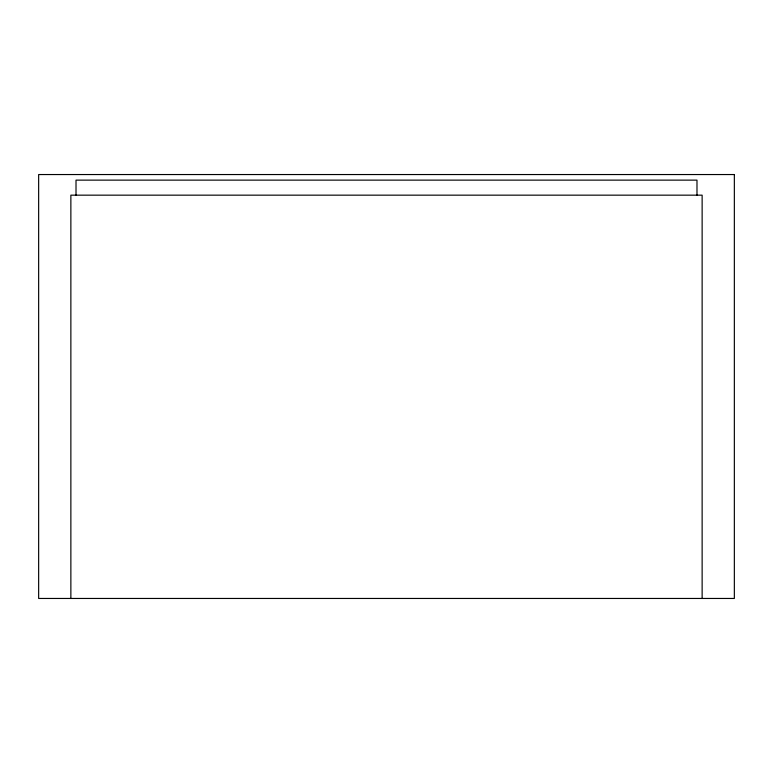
<?xml version="1.0" encoding="UTF-8"?>
<svg xmlns="http://www.w3.org/2000/svg" width="773" height="773" viewBox="0 0 773 773"><rect width="100%" height="100%" fill="white"/><g stroke="black" fill="none" stroke-linecap="round" stroke-linejoin="round"><path stroke-width="1.16" d="M702.135 598.457L702.135 195.163L70.865 195.163L70.865 598.457M696.985 195.163L696.985 180.128L76.015 180.128L76.015 195.163M734.35 174.543L38.65 174.543L38.65 598.457L734.35 598.457L734.35 174.543"/></g></svg>
